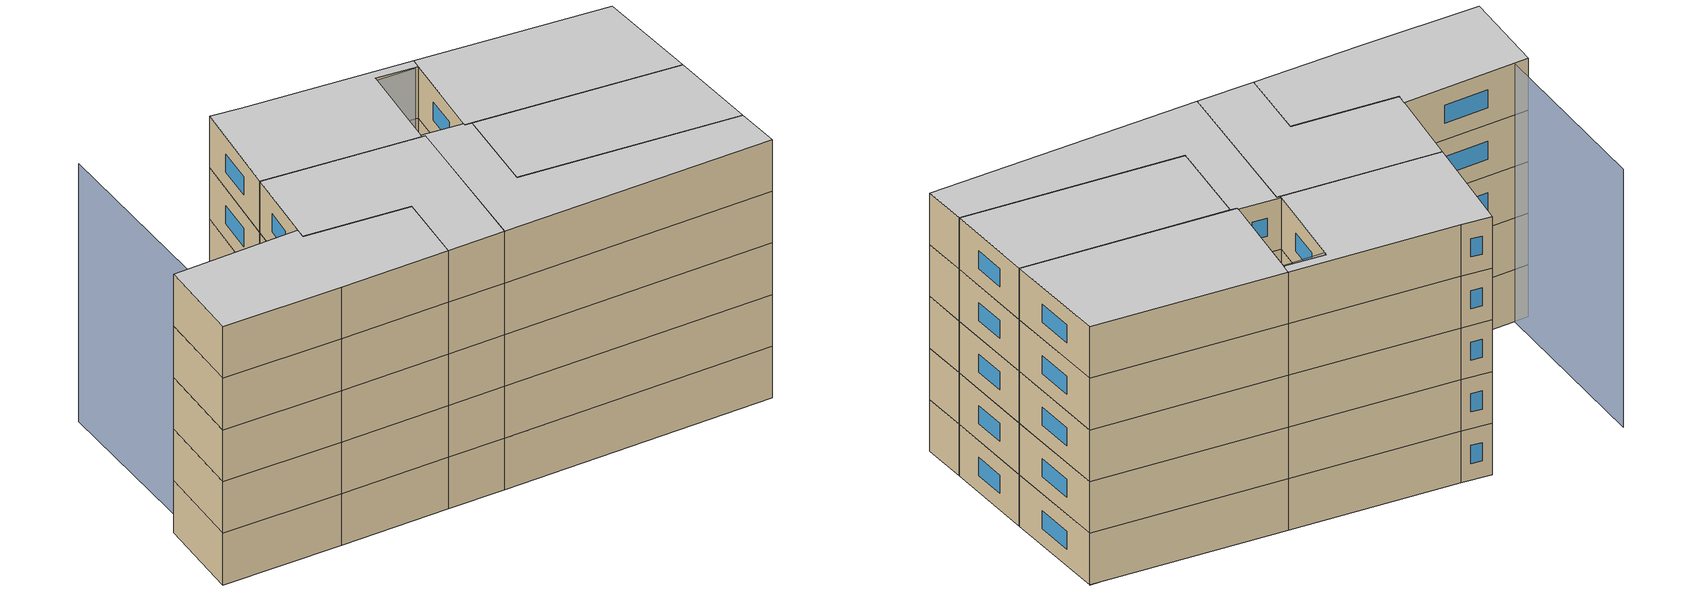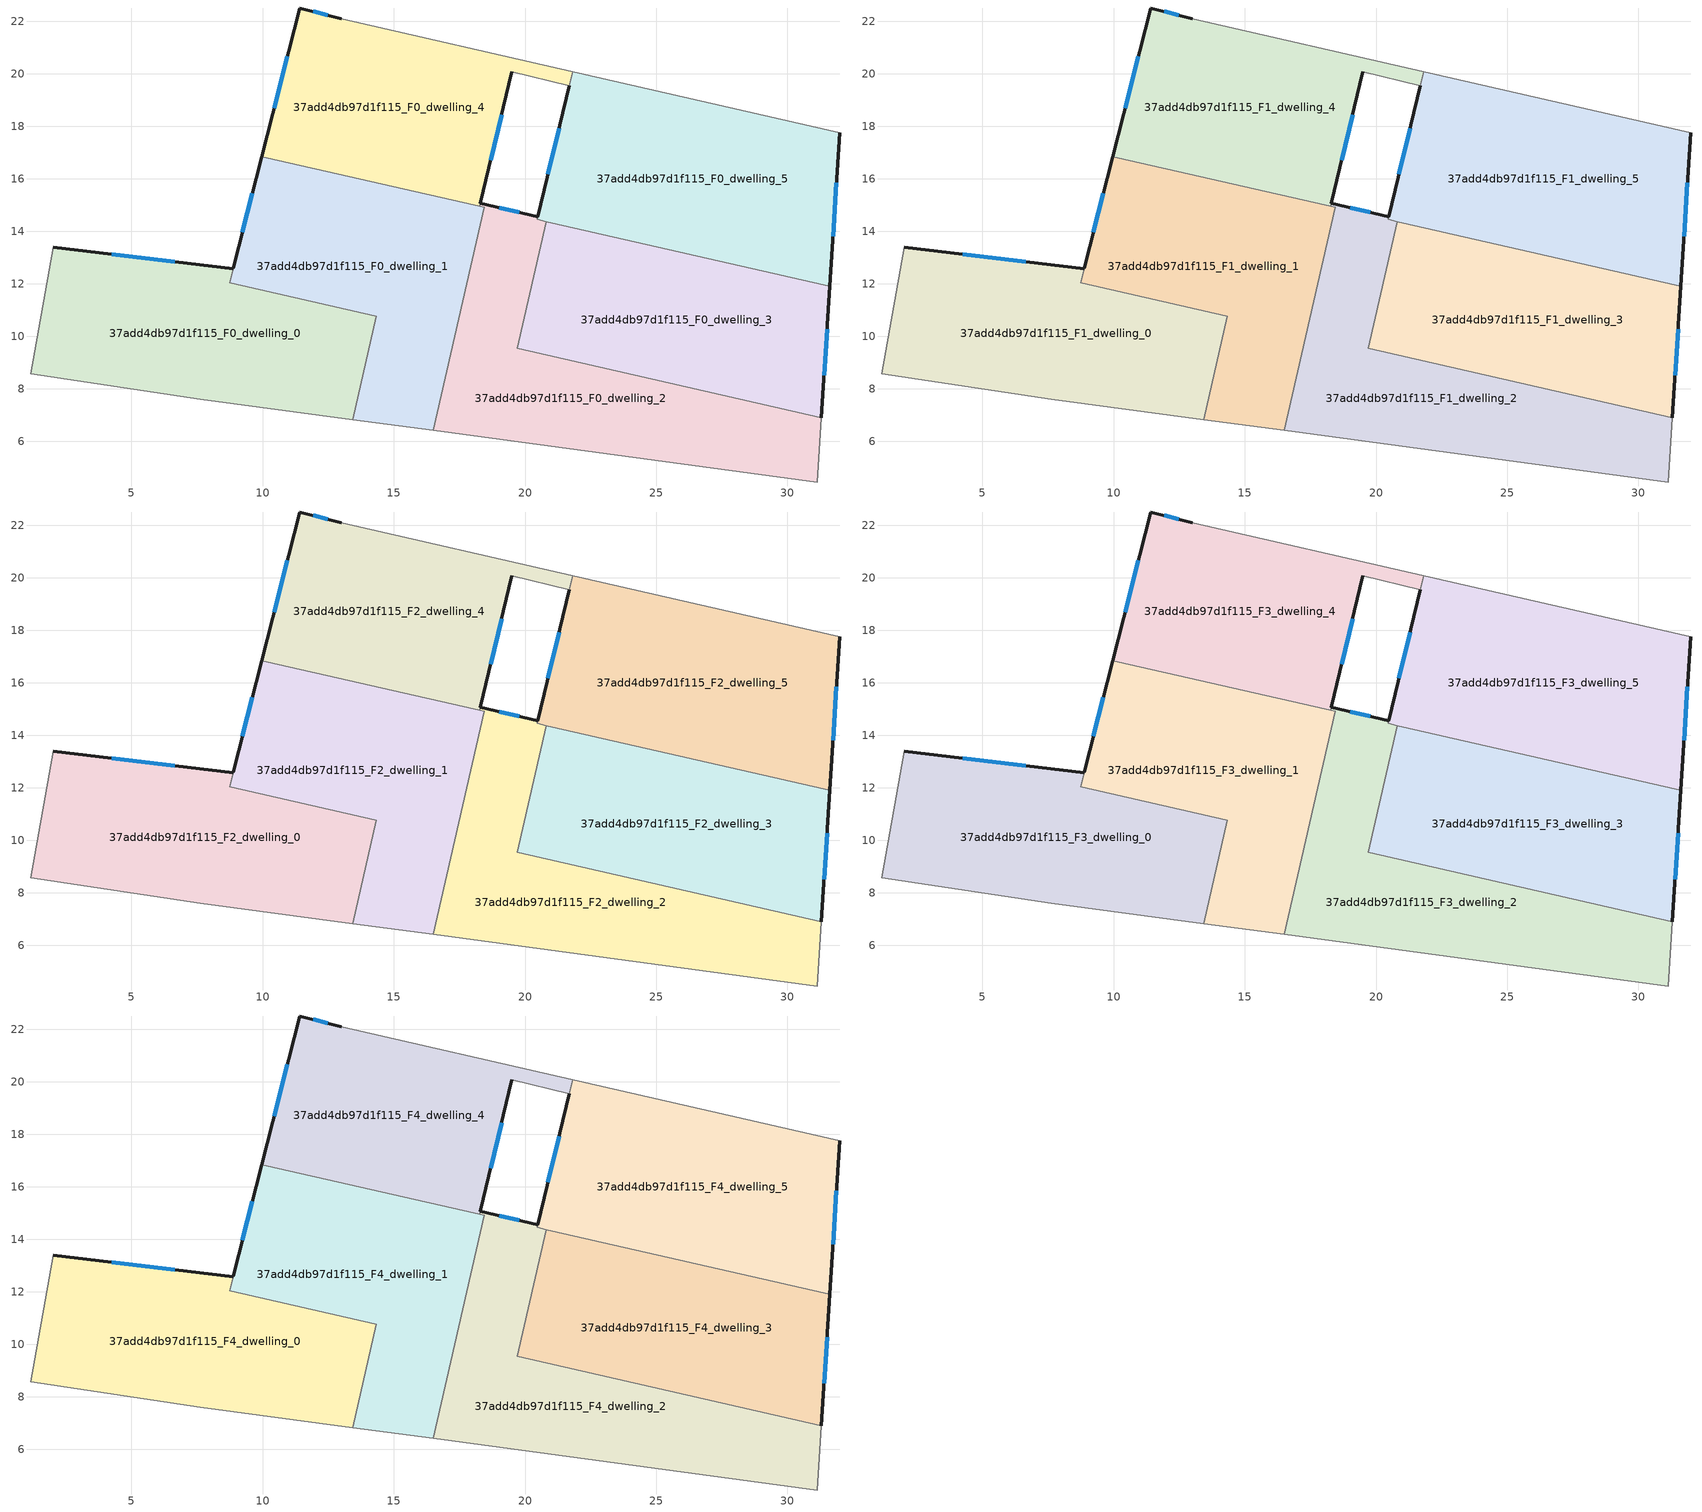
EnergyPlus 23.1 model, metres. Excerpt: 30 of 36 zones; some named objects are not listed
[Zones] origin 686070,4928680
37add4db97d1f115_F0_dwelling_0
 floor ground (EU_floor_Construction): 14.33,10.76 13.43,6.82 7.62,7.61 1.17,8.57 2.02,13.38 8.88,12.58 8.74,12.04 z0
 wall outside (EU_wall_Construction): 8.88,12.58 2.02,13.38 z0:3
 wall adiabatic (EU_wall_Construction): 2.02,13.38 1.17,8.57 7.62,7.61 13.43,6.82 z0:3
 wall to 37add4db97d1f115_F0_dwelling_1 (EU_wall_Construction): 8.74,12.04 8.88,12.58 / 13.43,6.82 14.33,10.76 8.75,12.03 z0:3
 window (EU_Window_Construction): 6.65,12.84 4.25,13.12 z0.98:2.02
37add4db97d1f115_F0_dwelling_1
 floor ground (EU_floor_Construction): 18.45,14.91 16.51,6.41 13.43,6.82 14.33,10.76 8.75,12.03 9.97,16.84 z0
 wall outside (EU_wall_Construction): 9.97,16.84 8.88,12.58 z0:3
 wall adiabatic (EU_wall_Construction): 13.43,6.82 16.51,6.41 z0:3
 wall to 37add4db97d1f115_F0_dwelling_2 (EU_wall_Construction): 16.51,6.41 18.45,14.91 18.27,14.95 z0:3
 wall to 37add4db97d1f115_F0_dwelling_4 (EU_wall_Construction): 18.27,14.95 9.97,16.84 z0:3
 window (EU_Window_Construction): 9.61,15.46 9.24,13.97 z0.98:2.02
37add4db97d1f115_F0_dwelling_2
 floor ground (EU_floor_Construction): 31.29,6.89 31.13,4.45 16.51,6.41 18.45,14.91 18.27,14.95 18.3,15.07 20.48,14.54 20.46,14.45 20.81,14.37 19.71,9.53 z0
 wall outside (EU_wall_Construction): 20.48,14.54 18.3,15.07 z0:3
 wall adiabatic (EU_wall_Construction): 16.51,6.41 31.13,4.45 31.29,6.89 z0:3
 wall to 37add4db97d1f115_F0_dwelling_4 (EU_wall_Construction): 18.3,15.07 18.27,14.95 z0:3
 wall to 37add4db97d1f115_F0_dwelling_5 (EU_wall_Construction): 20.81,14.37 20.46,14.45 20.48,14.54 z0:3
 wall to 37add4db97d1f115_F0_dwelling_3 (EU_wall_Construction): 31.29,6.89 19.71,9.53 20.81,14.37 z0:3
 window (EU_Window_Construction): 19.77,14.71 19.01,14.9 z0.98:2.02
37add4db97d1f115_F0_dwelling_3
 floor ground (EU_floor_Construction): 31.61,11.9 31.29,6.89 19.71,9.53 20.81,14.37 z0
 wall outside (EU_wall_Construction): 31.29,6.89 31.61,11.9 z0:3
 wall to 37add4db97d1f115_F0_dwelling_5 (EU_wall_Construction): 31.61,11.9 20.81,14.37 z0:3
 window (EU_Window_Construction): 31.39,8.52 31.51,10.27 z0.98:2.02
37add4db97d1f115_F0_dwelling_4
 floor ground (EU_floor_Construction): 21.81,20.08 21.69,19.54 19.5,20.07 18.3,15.07 18.27,14.95 9.97,16.84 11.41,22.5 13,22.09 z0
 wall outside (EU_wall_Construction): 13,22.09 11.41,22.5 9.97,16.84 / 18.3,15.07 19.5,20.07 z0:3
 wall adiabatic (EU_wall_Construction): 21.81,20.08 13,22.09 / 19.5,20.07 21.69,19.54 z0:3
 wall to 37add4db97d1f115_F0_dwelling_5 (EU_wall_Construction): 21.69,19.54 21.81,20.08 z0:3
 window (EU_Window_Construction): 10.94,20.66 10.44,18.68 / 12.48,22.23 11.93,22.37 / 18.69,16.7 19.11,18.45 z0.98:2.02
37add4db97d1f115_F0_dwelling_5
 floor ground (EU_floor_Construction): 31.99,17.74 31.61,11.9 20.46,14.45 20.48,14.54 21.81,20.08 z0
 wall outside (EU_wall_Construction): 31.61,11.9 31.99,17.74 / 21.69,19.54 20.48,14.55 z0:3
 wall adiabatic (EU_wall_Construction): 31.99,17.74 21.82,20.07 z0:3
 window (EU_Window_Construction): 31.74,13.8 31.87,15.84 / 21.3,17.92 20.87,16.17 z0.98:2.02
37add4db97d1f115_F1_dwelling_0
 floor to 37add4db97d1f115_F0_dwelling_0 (EU_floor_Construction): 14.33,10.76 13.43,6.82 7.62,7.61 1.17,8.57 2.02,13.38 8.88,12.58 8.74,12.04 z3
 wall outside (EU_wall_Construction): 8.88,12.58 2.02,13.38 z3:6
 wall adiabatic (EU_wall_Construction): 2.02,13.38 1.17,8.57 7.62,7.61 13.43,6.82 z3:6
 wall to 37add4db97d1f115_F1_dwelling_1 (EU_wall_Construction): 8.74,12.04 8.88,12.58 / 13.43,6.82 14.33,10.76 8.75,12.03 z3:6
 window (EU_Window_Construction): 6.65,12.84 4.25,13.12 z3.98:5.02
37add4db97d1f115_F1_dwelling_1
 floor to 37add4db97d1f115_F0_dwelling_1 (EU_floor_Construction): 18.45,14.91 16.51,6.41 13.43,6.82 14.33,10.76 8.75,12.03 9.97,16.84 z3
 wall outside (EU_wall_Construction): 9.97,16.84 8.88,12.58 z3:6
 wall adiabatic (EU_wall_Construction): 13.43,6.82 16.51,6.41 z3:6
 wall to 37add4db97d1f115_F1_dwelling_2 (EU_wall_Construction): 16.51,6.41 18.45,14.91 18.27,14.95 z3:6
 wall to 37add4db97d1f115_F1_dwelling_4 (EU_wall_Construction): 18.27,14.95 9.97,16.84 z3:6
 window (EU_Window_Construction): 9.61,15.46 9.24,13.97 z3.98:5.02
37add4db97d1f115_F1_dwelling_2
 floor to 37add4db97d1f115_F0_dwelling_2 (EU_floor_Construction): 31.29,6.89 31.13,4.45 16.51,6.41 18.45,14.91 18.27,14.95 18.3,15.07 20.48,14.54 20.46,14.45 20.81,14.37 19.71,9.53 z3
 wall outside (EU_wall_Construction): 20.48,14.54 18.3,15.07 z3:6
 wall adiabatic (EU_wall_Construction): 16.51,6.41 31.13,4.45 31.29,6.89 z3:6
 wall to 37add4db97d1f115_F1_dwelling_4 (EU_wall_Construction): 18.3,15.07 18.27,14.95 z3:6
 wall to 37add4db97d1f115_F1_dwelling_5 (EU_wall_Construction): 20.81,14.37 20.46,14.45 20.48,14.54 z3:6
 wall to 37add4db97d1f115_F1_dwelling_3 (EU_wall_Construction): 31.29,6.89 19.71,9.53 20.81,14.37 z3:6
 window (EU_Window_Construction): 19.77,14.71 19.01,14.9 z3.98:5.02
37add4db97d1f115_F1_dwelling_3
 floor to 37add4db97d1f115_F0_dwelling_3 (EU_floor_Construction): 31.61,11.9 31.29,6.89 19.71,9.53 20.81,14.37 z3
 wall outside (EU_wall_Construction): 31.29,6.89 31.61,11.9 z3:6
 wall to 37add4db97d1f115_F1_dwelling_5 (EU_wall_Construction): 31.61,11.9 20.81,14.37 z3:6
 window (EU_Window_Construction): 31.39,8.52 31.51,10.27 z3.98:5.02
37add4db97d1f115_F1_dwelling_4
 floor to 37add4db97d1f115_F0_dwelling_4 (EU_floor_Construction): 21.81,20.08 21.69,19.54 19.5,20.07 18.3,15.07 18.27,14.95 9.97,16.84 11.41,22.5 13,22.09 z3
 wall outside (EU_wall_Construction): 13,22.09 11.41,22.5 9.97,16.84 / 18.3,15.07 19.5,20.07 z3:6
 wall adiabatic (EU_wall_Construction): 21.81,20.08 13,22.09 / 19.5,20.07 21.69,19.54 z3:6
 wall to 37add4db97d1f115_F1_dwelling_5 (EU_wall_Construction): 21.69,19.54 21.81,20.08 z3:6
 window (EU_Window_Construction): 10.94,20.66 10.44,18.68 / 12.48,22.23 11.93,22.37 / 18.69,16.7 19.11,18.45 z3.98:5.02
37add4db97d1f115_F1_dwelling_5
 floor to 37add4db97d1f115_F0_dwelling_5 (EU_floor_Construction): 31.99,17.74 31.61,11.9 20.46,14.45 20.48,14.55 21.82,20.07 z3
 wall outside (EU_wall_Construction): 31.61,11.9 31.99,17.74 / 21.69,19.54 20.48,14.55 z3:6
 wall adiabatic (EU_wall_Construction): 31.99,17.74 21.82,20.07 z3:6
 window (EU_Window_Construction): 31.74,13.8 31.87,15.84 / 21.3,17.92 20.87,16.17 z3.98:5.02
37add4db97d1f115_F2_dwelling_0
 floor to 37add4db97d1f115_F1_dwelling_0 (EU_floor_Construction): 14.33,10.76 13.43,6.82 7.62,7.61 1.17,8.57 2.02,13.38 8.88,12.58 8.74,12.04 z6
 wall outside (EU_wall_Construction): 8.88,12.58 2.02,13.38 z6:9
 wall adiabatic (EU_wall_Construction): 2.02,13.38 1.17,8.57 7.62,7.61 13.43,6.82 z6:9
 wall to 37add4db97d1f115_F2_dwelling_1 (EU_wall_Construction): 8.74,12.04 8.88,12.58 / 13.43,6.82 14.33,10.76 8.75,12.03 z6:9
 window (EU_Window_Construction): 6.65,12.84 4.25,13.12 z6.98:8.02
37add4db97d1f115_F2_dwelling_1
 floor to 37add4db97d1f115_F1_dwelling_1 (EU_floor_Construction): 18.45,14.91 16.51,6.41 13.43,6.82 14.33,10.76 8.75,12.03 9.97,16.84 z6
 wall outside (EU_wall_Construction): 9.97,16.84 8.88,12.58 z6:9
 wall adiabatic (EU_wall_Construction): 13.43,6.82 16.51,6.41 z6:9
 wall to 37add4db97d1f115_F2_dwelling_2 (EU_wall_Construction): 16.51,6.41 18.45,14.91 18.27,14.95 z6:9
 wall to 37add4db97d1f115_F2_dwelling_4 (EU_wall_Construction): 18.27,14.95 9.97,16.84 z6:9
 window (EU_Window_Construction): 9.61,15.46 9.24,13.97 z6.98:8.02
37add4db97d1f115_F2_dwelling_2
 floor to 37add4db97d1f115_F1_dwelling_2 (EU_floor_Construction): 31.29,6.89 31.13,4.45 16.51,6.41 18.45,14.91 18.27,14.95 18.3,15.07 20.48,14.54 20.46,14.45 20.81,14.37 19.71,9.53 z6
 wall outside (EU_wall_Construction): 20.48,14.54 18.3,15.07 z6:9
 wall adiabatic (EU_wall_Construction): 16.51,6.41 31.13,4.45 31.29,6.89 z6:9
 wall to 37add4db97d1f115_F2_dwelling_4 (EU_wall_Construction): 18.3,15.07 18.27,14.95 z6:9
 wall to 37add4db97d1f115_F2_dwelling_5 (EU_wall_Construction): 20.81,14.37 20.46,14.45 20.48,14.54 z6:9
 wall to 37add4db97d1f115_F2_dwelling_3 (EU_wall_Construction): 31.29,6.89 19.71,9.53 20.81,14.37 z6:9
 window (EU_Window_Construction): 19.77,14.71 19.01,14.9 z6.98:8.02
37add4db97d1f115_F2_dwelling_3
 floor to 37add4db97d1f115_F1_dwelling_3 (EU_floor_Construction): 31.61,11.9 31.29,6.89 19.71,9.53 20.81,14.37 z6
 wall outside (EU_wall_Construction): 31.29,6.89 31.61,11.9 z6:9
 wall to 37add4db97d1f115_F2_dwelling_5 (EU_wall_Construction): 31.61,11.9 20.81,14.37 z6:9
 window (EU_Window_Construction): 31.39,8.52 31.51,10.27 z6.98:8.02
37add4db97d1f115_F2_dwelling_4
 floor to 37add4db97d1f115_F1_dwelling_4 (EU_floor_Construction): 21.81,20.08 21.69,19.54 19.5,20.07 18.3,15.07 18.27,14.95 9.97,16.84 11.41,22.5 13,22.09 z6
 wall outside (EU_wall_Construction): 13,22.09 11.41,22.5 9.97,16.84 / 18.3,15.07 19.5,20.07 z6:9
 wall adiabatic (EU_wall_Construction): 21.81,20.08 13,22.09 / 19.5,20.07 21.69,19.54 z6:9
 wall to 37add4db97d1f115_F2_dwelling_5 (EU_wall_Construction): 21.69,19.54 21.81,20.08 z6:9
 window (EU_Window_Construction): 10.94,20.66 10.44,18.68 / 12.48,22.23 11.93,22.37 / 18.69,16.7 19.11,18.45 z6.98:8.02
37add4db97d1f115_F2_dwelling_5
 floor to 37add4db97d1f115_F1_dwelling_5 (EU_floor_Construction): 31.99,17.74 31.61,11.9 20.46,14.45 20.48,14.55 21.82,20.07 z6
 wall outside (EU_wall_Construction): 31.61,11.9 31.99,17.74 / 21.69,19.54 20.48,14.55 z6:9
 wall adiabatic (EU_wall_Construction): 31.99,17.74 21.82,20.07 z6:9
 window (EU_Window_Construction): 31.74,13.8 31.87,15.84 / 21.3,17.92 20.87,16.17 z6.98:8.02
37add4db97d1f115_F3_dwelling_0
 floor to 37add4db97d1f115_F2_dwelling_0 (EU_floor_Construction): 14.33,10.76 13.43,6.82 7.62,7.61 1.17,8.57 2.02,13.38 8.88,12.58 8.74,12.04 z9
 wall outside (EU_wall_Construction): 8.88,12.58 2.02,13.38 z9:12
 wall adiabatic (EU_wall_Construction): 2.02,13.38 1.17,8.57 7.62,7.61 13.43,6.82 z9:12
 wall to 37add4db97d1f115_F3_dwelling_1 (EU_wall_Construction): 8.74,12.04 8.88,12.58 / 13.43,6.82 14.33,10.76 8.75,12.03 z9:12
 window (EU_Window_Construction): 6.65,12.84 4.25,13.12 z9.98:11.02
37add4db97d1f115_F3_dwelling_1
 floor to 37add4db97d1f115_F2_dwelling_1 (EU_floor_Construction): 18.45,14.91 16.51,6.41 13.43,6.82 14.33,10.76 8.75,12.03 9.97,16.84 z9
 wall outside (EU_wall_Construction): 9.97,16.84 8.88,12.58 z9:12
 wall adiabatic (EU_wall_Construction): 13.43,6.82 16.51,6.41 z9:12
 wall to 37add4db97d1f115_F3_dwelling_2 (EU_wall_Construction): 16.51,6.41 18.45,14.91 18.27,14.95 z9:12
 wall to 37add4db97d1f115_F3_dwelling_4 (EU_wall_Construction): 18.27,14.95 9.97,16.84 z9:12
 window (EU_Window_Construction): 9.61,15.46 9.24,13.97 z9.98:11.02
37add4db97d1f115_F3_dwelling_2
 floor to 37add4db97d1f115_F2_dwelling_2 (EU_floor_Construction): 31.29,6.89 31.13,4.45 16.51,6.41 18.45,14.91 18.27,14.95 18.3,15.07 20.48,14.54 20.46,14.45 20.81,14.37 19.71,9.53 z9
 wall outside (EU_wall_Construction): 20.48,14.54 18.3,15.07 z9:12
 wall adiabatic (EU_wall_Construction): 16.51,6.41 31.13,4.45 31.29,6.89 z9:12
 wall to 37add4db97d1f115_F3_dwelling_4 (EU_wall_Construction): 18.3,15.07 18.27,14.95 z9:12
 wall to 37add4db97d1f115_F3_dwelling_5 (EU_wall_Construction): 20.81,14.37 20.46,14.45 20.48,14.54 z9:12
 wall to 37add4db97d1f115_F3_dwelling_3 (EU_wall_Construction): 31.29,6.89 19.71,9.53 20.81,14.37 z9:12
 window (EU_Window_Construction): 19.77,14.71 19.01,14.9 z9.98:11.02
37add4db97d1f115_F3_dwelling_3
 floor to 37add4db97d1f115_F2_dwelling_3 (EU_floor_Construction): 31.61,11.9 31.29,6.89 19.71,9.53 20.81,14.37 z9
 wall outside (EU_wall_Construction): 31.29,6.89 31.61,11.9 z9:12
 wall to 37add4db97d1f115_F3_dwelling_5 (EU_wall_Construction): 31.61,11.9 20.81,14.37 z9:12
 window (EU_Window_Construction): 31.39,8.52 31.51,10.27 z9.98:11.02
37add4db97d1f115_F3_dwelling_4
 floor to 37add4db97d1f115_F2_dwelling_4 (EU_floor_Construction): 21.81,20.08 21.69,19.54 19.5,20.07 18.3,15.07 18.27,14.95 9.97,16.84 11.41,22.5 13,22.09 z9
 wall outside (EU_wall_Construction): 13,22.09 11.41,22.5 9.97,16.84 / 18.3,15.07 19.5,20.07 z9:12
 wall adiabatic (EU_wall_Construction): 21.81,20.08 13,22.09 / 19.5,20.07 21.69,19.54 z9:12
 wall to 37add4db97d1f115_F3_dwelling_5 (EU_wall_Construction): 21.69,19.54 21.81,20.08 z9:12
 window (EU_Window_Construction): 10.94,20.66 10.44,18.68 / 12.48,22.23 11.93,22.37 / 18.69,16.7 19.11,18.45 z9.98:11.02
37add4db97d1f115_F3_dwelling_5
 floor to 37add4db97d1f115_F2_dwelling_5 (EU_floor_Construction): 31.99,17.74 31.61,11.9 20.46,14.45 20.48,14.55 21.82,20.07 z9
 wall outside (EU_wall_Construction): 31.61,11.9 31.99,17.74 / 21.69,19.54 20.48,14.55 z9:12
 wall adiabatic (EU_wall_Construction): 31.99,17.74 21.82,20.07 z9:12
 window (EU_Window_Construction): 31.74,13.8 31.87,15.84 / 21.3,17.92 20.87,16.17 z9.98:11.02
37add4db97d1f115_F4_dwelling_0
 floor to 37add4db97d1f115_F3_dwelling_0 (EU_floor_Construction): 14.33,10.76 13.43,6.82 7.62,7.61 1.17,8.57 2.02,13.38 8.88,12.58 8.74,12.04 z12
 wall outside (EU_wall_Construction): 8.88,12.58 2.02,13.38 z12:15
 wall adiabatic (EU_wall_Construction): 2.02,13.38 1.17,8.57 7.62,7.61 13.43,6.82 z12:15
 wall to 37add4db97d1f115_F4_dwelling_1 (EU_wall_Construction): 8.74,12.04 8.88,12.58 / 13.43,6.82 14.33,10.76 8.75,12.03 z12:15
 window (EU_Window_Construction): 6.65,12.84 4.25,13.12 z12.98:14.02
 ceiling to 37add4db97d1f115_F5_dwelling_0 (EU_floor_Construction): 13.43,6.82 14.33,10.76 8.74,12.04 8.88,12.58 2.02,13.38 1.17,8.57 7.62,7.61 z15
37add4db97d1f115_F4_dwelling_1
 floor to 37add4db97d1f115_F3_dwelling_1 (EU_floor_Construction): 18.45,14.91 16.51,6.41 13.43,6.82 14.33,10.76 8.75,12.03 9.97,16.84 z12
 wall outside (EU_wall_Construction): 9.97,16.84 8.88,12.58 z12:15
 wall adiabatic (EU_wall_Construction): 13.43,6.82 16.51,6.41 z12:15
 wall to 37add4db97d1f115_F4_dwelling_2 (EU_wall_Construction): 16.51,6.41 18.45,14.91 18.27,14.95 z12:15
 wall to 37add4db97d1f115_F4_dwelling_4 (EU_wall_Construction): 18.27,14.95 9.97,16.84 z12:15
 window (EU_Window_Construction): 9.61,15.46 9.24,13.97 z12.98:14.02
 ceiling to 37add4db97d1f115_F5_dwelling_1 (EU_floor_Construction): 16.51,6.41 18.45,14.91 9.97,16.84 8.75,12.03 14.33,10.76 13.43,6.82 z15
37add4db97d1f115_F4_dwelling_2
 floor to 37add4db97d1f115_F3_dwelling_2 (EU_floor_Construction): 31.29,6.89 31.13,4.45 16.51,6.41 18.45,14.91 18.27,14.95 18.3,15.07 20.48,14.54 20.46,14.45 20.81,14.37 19.71,9.53 z12
 wall outside (EU_wall_Construction): 20.48,14.54 18.3,15.07 z12:15
 wall adiabatic (EU_wall_Construction): 16.51,6.41 31.13,4.45 31.29,6.89 z12:15
 wall to 37add4db97d1f115_F4_dwelling_4 (EU_wall_Construction): 18.3,15.07 18.27,14.95 z12:15
 wall to 37add4db97d1f115_F4_dwelling_5 (EU_wall_Construction): 20.81,14.37 20.46,14.45 20.48,14.54 z12:15
 wall to 37add4db97d1f115_F4_dwelling_3 (EU_wall_Construction): 31.29,6.89 19.71,9.53 20.81,14.37 z12:15
 window (EU_Window_Construction): 19.77,14.71 19.01,14.9 z12.98:14.02
 ceiling to 37add4db97d1f115_F5_dwelling_2 (EU_floor_Construction): 31.13,4.45 31.29,6.89 19.71,9.53 20.81,14.37 20.46,14.45 20.48,14.54 18.3,15.07 18.27,14.95 18.45,14.91 16.51,6.41 z15
37add4db97d1f115_F4_dwelling_3
 floor to 37add4db97d1f115_F3_dwelling_3 (EU_floor_Construction): 31.61,11.9 31.29,6.89 19.71,9.53 20.81,14.37 z12
 wall outside (EU_wall_Construction): 31.29,6.89 31.61,11.9 z12:15
 wall to 37add4db97d1f115_F4_dwelling_5 (EU_wall_Construction): 31.61,11.9 20.81,14.37 z12:15
 window (EU_Window_Construction): 31.39,8.52 31.51,10.27 z12.98:14.02
 ceiling to 37add4db97d1f115_F5_dwelling_3 (EU_floor_Construction): 31.29,6.89 31.61,11.9 20.81,14.37 19.71,9.53 z15
37add4db97d1f115_F4_dwelling_4
 floor to 37add4db97d1f115_F3_dwelling_4 (EU_floor_Construction): 21.81,20.08 21.69,19.54 19.5,20.07 18.3,15.07 18.27,14.95 9.97,16.84 11.41,22.5 13,22.09 z12
 wall outside (EU_wall_Construction): 13,22.09 11.41,22.5 9.97,16.84 / 18.3,15.07 19.5,20.07 z12:15
 wall adiabatic (EU_wall_Construction): 21.81,20.08 13,22.09 / 19.5,20.07 21.69,19.54 z12:15
 wall to 37add4db97d1f115_F4_dwelling_5 (EU_wall_Construction): 21.69,19.54 21.81,20.08 z12:15
 window (EU_Window_Construction): 10.94,20.66 10.44,18.68 / 12.48,22.23 11.93,22.37 / 18.69,16.7 19.11,18.45 z12.98:14.02
 ceiling to 37add4db97d1f115_F5_dwelling_4 (EU_floor_Construction): 18.3,15.07 19.5,20.07 21.69,19.54 21.81,20.08 13,22.09 11.41,22.5 9.97,16.84 18.27,14.95 z15
37add4db97d1f115_F4_dwelling_5
 floor to 37add4db97d1f115_F3_dwelling_5 (EU_floor_Construction): 31.99,17.74 31.61,11.9 20.46,14.45 20.48,14.55 21.82,20.07 z12
 wall outside (EU_wall_Construction): 31.61,11.9 31.99,17.74 / 21.69,19.54 20.48,14.55 z12:15
 wall adiabatic (EU_wall_Construction): 31.99,17.74 21.82,20.07 z12:15
 window (EU_Window_Construction): 31.74,13.8 31.87,15.84 / 21.3,17.92 20.87,16.17 z12.98:14.02
 ceiling to 37add4db97d1f115_F5_dwelling_5 (EU_floor_Construction): 31.61,11.9 31.99,17.74 21.81,20.08 20.48,14.54 20.46,14.45 z15
shading: 4.12,23.29 2.15,8.44 / 31.99,17.74 12.82,21.03 z0:15
[Building]
EU S2 Campaign: North Axis=0; Terrain=City; Solar Distribution=FullExterior
[Site:Location]
Bologna: Latitude=44.5; Longitude=11.25; Time Zone=1; Elevation=37
[SizingPeriod:WeatherFileDays]
AnnualSizingPeriod: Begin Month=1; Begin Day of Month=1; End Month=12; End Day of Month=31; Day of Week for Start Day=Monday; Use Weather File Daylight Saving Period=No; Use Weather File Rain and Snow Indicators=No
[MATERIAL]
EU_InternalMass_Material: Roughness=MediumRough; Thickness=0.1; Conductivity=1; Density=1800; Specific Heat=900; Thermal Absorptance=0.9; Solar Absorptance=0.7; Visible Absorptance=0.7
[MATERIAL:NOMASS] Roughness=MediumRough; Thermal Absorptance=0.9; Solar Absorptance=0.7; Visible Absorptance=0.7
Name | Thermal Resistance
EU_wall_NoMass | 0.905828
EU_floor_NoMass | 0.67114
[WINDOWMATERIAL:SIMPLEGLAZINGSYSTEM]
EU_Window_SimpleGlazing: UFactor=4.52486; Solar Heat Gain Coefficient=0.85; Visible Transmittance=0.85
[CONSTRUCTION]
EU_wall_Construction: EU_wall_NoMass
EU_floor_Construction: EU_floor_NoMass
EU_Window_Construction: EU_Window_SimpleGlazing
EU_InternalMass_Construction: EU_InternalMass_Material
[ZONE] Type=1; Multiplier=1; Ceiling Height=autocalculate; Floor Area=autocalculate; Part of Total Floor Area=Yes
Name | Volume
37add4db97d1f115_F0_dwelling_0; 37add4db97d1f115_F1_dwelling_0; 37add4db97d1f115_F2_dwelling_0; 37add4db97d1f115_F3_dwelling_0; 37add4db97d1f115_F4_dwelling_0 | 175.11
37add4db97d1f115_F0_dwelling_1 | 166.387
37add4db97d1f115_F1_dwelling_1; 37add4db97d1f115_F2_dwelling_1; 37add4db97d1f115_F3_dwelling_1; 37add4db97d1f115_F4_dwelling_1 | 166.389
37add4db97d1f115_F0_dwelling_2; 37add4db97d1f115_F1_dwelling_2; 37add4db97d1f115_F2_dwelling_2; 37add4db97d1f115_F3_dwelling_2; 37add4db97d1f115_F4_dwelling_2 | 171.516
37add4db97d1f115_F0_dwelling_3 | 170.763
37add4db97d1f115_F1_dwelling_3; 37add4db97d1f115_F2_dwelling_3; 37add4db97d1f115_F3_dwelling_3; 37add4db97d1f115_F4_dwelling_3 | 170.765
37add4db97d1f115_F0_dwelling_4 | 151.028
37add4db97d1f115_F1_dwelling_4; 37add4db97d1f115_F2_dwelling_4; 37add4db97d1f115_F3_dwelling_4; 37add4db97d1f115_F4_dwelling_4 | 151.03
37add4db97d1f115_F0_dwelling_5 | 189.814
37add4db97d1f115_F1_dwelling_5; 37add4db97d1f115_F2_dwelling_5; 37add4db97d1f115_F3_dwelling_5; 37add4db97d1f115_F4_dwelling_5 | 189.818
[INTERNALMASS] Construction=EU_InternalMass_Construction
Name | Zone or ZoneList | Surface Area
37add4db97d1f115_F0_dwelling_0_EU_InternalMass | 37add4db97d1f115_F0_dwelling_0 | 58.3715
37add4db97d1f115_F0_dwelling_1_EU_InternalMass | 37add4db97d1f115_F0_dwelling_1 | 55.476
37add4db97d1f115_F0_dwelling_2_EU_InternalMass | 37add4db97d1f115_F0_dwelling_2 | 57.1723
37add4db97d1f115_F0_dwelling_3_EU_InternalMass | 37add4db97d1f115_F0_dwelling_3 | 56.922
37add4db97d1f115_F0_dwelling_4_EU_InternalMass | 37add4db97d1f115_F0_dwelling_4 | 50.3488
37add4db97d1f115_F0_dwelling_5_EU_InternalMass | 37add4db97d1f115_F0_dwelling_5 | 63.2657
37add4db97d1f115_F1_dwelling_0_EU_InternalMass | 37add4db97d1f115_F1_dwelling_0 | 58.3715
37add4db97d1f115_F1_dwelling_1_EU_InternalMass | 37add4db97d1f115_F1_dwelling_1 | 55.476
37add4db97d1f115_F1_dwelling_2_EU_InternalMass | 37add4db97d1f115_F1_dwelling_2 | 57.1723
37add4db97d1f115_F1_dwelling_3_EU_InternalMass | 37add4db97d1f115_F1_dwelling_3 | 56.922
37add4db97d1f115_F1_dwelling_4_EU_InternalMass | 37add4db97d1f115_F1_dwelling_4 | 50.3488
37add4db97d1f115_F1_dwelling_5_EU_InternalMass | 37add4db97d1f115_F1_dwelling_5 | 63.2657
37add4db97d1f115_F2_dwelling_0_EU_InternalMass | 37add4db97d1f115_F2_dwelling_0 | 58.3715
37add4db97d1f115_F2_dwelling_1_EU_InternalMass | 37add4db97d1f115_F2_dwelling_1 | 55.476
37add4db97d1f115_F2_dwelling_2_EU_InternalMass | 37add4db97d1f115_F2_dwelling_2 | 57.1723
37add4db97d1f115_F2_dwelling_3_EU_InternalMass | 37add4db97d1f115_F2_dwelling_3 | 56.922
37add4db97d1f115_F2_dwelling_4_EU_InternalMass | 37add4db97d1f115_F2_dwelling_4 | 50.3488
37add4db97d1f115_F2_dwelling_5_EU_InternalMass | 37add4db97d1f115_F2_dwelling_5 | 63.2657
37add4db97d1f115_F3_dwelling_0_EU_InternalMass | 37add4db97d1f115_F3_dwelling_0 | 58.3715
37add4db97d1f115_F3_dwelling_1_EU_InternalMass | 37add4db97d1f115_F3_dwelling_1 | 55.476
37add4db97d1f115_F3_dwelling_2_EU_InternalMass | 37add4db97d1f115_F3_dwelling_2 | 57.1723
37add4db97d1f115_F3_dwelling_3_EU_InternalMass | 37add4db97d1f115_F3_dwelling_3 | 56.922
37add4db97d1f115_F3_dwelling_4_EU_InternalMass | 37add4db97d1f115_F3_dwelling_4 | 50.3488
37add4db97d1f115_F3_dwelling_5_EU_InternalMass | 37add4db97d1f115_F3_dwelling_5 | 63.2657
37add4db97d1f115_F4_dwelling_0_EU_InternalMass | 37add4db97d1f115_F4_dwelling_0 | 58.3715
37add4db97d1f115_F4_dwelling_1_EU_InternalMass | 37add4db97d1f115_F4_dwelling_1 | 55.476
37add4db97d1f115_F4_dwelling_2_EU_InternalMass | 37add4db97d1f115_F4_dwelling_2 | 57.1723
37add4db97d1f115_F4_dwelling_3_EU_InternalMass | 37add4db97d1f115_F4_dwelling_3 | 56.922
37add4db97d1f115_F4_dwelling_4_EU_InternalMass | 37add4db97d1f115_F4_dwelling_4 | 50.3488
37add4db97d1f115_F4_dwelling_5_EU_InternalMass | 37add4db97d1f115_F4_dwelling_5 | 63.2657
[OTHEREQUIPMENT] Fuel Type=Electricity; Design Level Calculation Method=Watts/Area; Power per Zone Floor Area=1; Fraction Latent=0; Fraction Radiant=0; Fraction Lost=0; Carbon Dioxide Generation Rate=0; EndUse Subcategory=EU_Step8_InternalGains
Name | Zone or ZoneList or Space or SpaceList | Schedule
EU_Step8_InternalGain_37add4db97d1f115_F0_dwelling_0_f000 | 37add4db97d1f115_F0_dwelling_0 | EU_Step8_GainSchedule_37add4db97d1f115_F0_dwelling_0_f000
EU_Step8_InternalGain_37add4db97d1f115_F0_dwelling_1_f000 | 37add4db97d1f115_F0_dwelling_1 | EU_Step8_GainSchedule_37add4db97d1f115_F0_dwelling_1_f000
EU_Step8_InternalGain_37add4db97d1f115_F0_dwelling_2_f000 | 37add4db97d1f115_F0_dwelling_2 | EU_Step8_GainSchedule_37add4db97d1f115_F0_dwelling_2_f000
EU_Step8_InternalGain_37add4db97d1f115_F0_dwelling_3_f000 | 37add4db97d1f115_F0_dwelling_3 | EU_Step8_GainSchedule_37add4db97d1f115_F0_dwelling_3_f000
EU_Step8_InternalGain_37add4db97d1f115_F0_dwelling_4_f000 | 37add4db97d1f115_F0_dwelling_4 | EU_Step8_GainSchedule_37add4db97d1f115_F0_dwelling_4_f000
EU_Step8_InternalGain_37add4db97d1f115_F0_dwelling_5_f000 | 37add4db97d1f115_F0_dwelling_5 | EU_Step8_GainSchedule_37add4db97d1f115_F0_dwelling_5_f000
EU_Step8_InternalGain_37add4db97d1f115_F1_dwelling_0_f000 | 37add4db97d1f115_F1_dwelling_0 | EU_Step8_GainSchedule_37add4db97d1f115_F1_dwelling_0_f000
EU_Step8_InternalGain_37add4db97d1f115_F1_dwelling_1_f000 | 37add4db97d1f115_F1_dwelling_1 | EU_Step8_GainSchedule_37add4db97d1f115_F1_dwelling_1_f000
EU_Step8_InternalGain_37add4db97d1f115_F1_dwelling_2_f000 | 37add4db97d1f115_F1_dwelling_2 | EU_Step8_GainSchedule_37add4db97d1f115_F1_dwelling_2_f000
EU_Step8_InternalGain_37add4db97d1f115_F1_dwelling_3_f000 | 37add4db97d1f115_F1_dwelling_3 | EU_Step8_GainSchedule_37add4db97d1f115_F1_dwelling_3_f000
EU_Step8_InternalGain_37add4db97d1f115_F1_dwelling_4_f000 | 37add4db97d1f115_F1_dwelling_4 | EU_Step8_GainSchedule_37add4db97d1f115_F1_dwelling_4_f000
EU_Step8_InternalGain_37add4db97d1f115_F1_dwelling_5_f000 | 37add4db97d1f115_F1_dwelling_5 | EU_Step8_GainSchedule_37add4db97d1f115_F1_dwelling_5_f000
EU_Step8_InternalGain_37add4db97d1f115_F2_dwelling_0_f000 | 37add4db97d1f115_F2_dwelling_0 | EU_Step8_GainSchedule_37add4db97d1f115_F2_dwelling_0_f000
EU_Step8_InternalGain_37add4db97d1f115_F2_dwelling_1_f000 | 37add4db97d1f115_F2_dwelling_1 | EU_Step8_GainSchedule_37add4db97d1f115_F2_dwelling_1_f000
EU_Step8_InternalGain_37add4db97d1f115_F2_dwelling_2_f000 | 37add4db97d1f115_F2_dwelling_2 | EU_Step8_GainSchedule_37add4db97d1f115_F2_dwelling_2_f000
EU_Step8_InternalGain_37add4db97d1f115_F2_dwelling_3_f000 | 37add4db97d1f115_F2_dwelling_3 | EU_Step8_GainSchedule_37add4db97d1f115_F2_dwelling_3_f000
EU_Step8_InternalGain_37add4db97d1f115_F2_dwelling_4_f000 | 37add4db97d1f115_F2_dwelling_4 | EU_Step8_GainSchedule_37add4db97d1f115_F2_dwelling_4_f000
EU_Step8_InternalGain_37add4db97d1f115_F2_dwelling_5_f000 | 37add4db97d1f115_F2_dwelling_5 | EU_Step8_GainSchedule_37add4db97d1f115_F2_dwelling_5_f000
EU_Step8_InternalGain_37add4db97d1f115_F3_dwelling_0_f000 | 37add4db97d1f115_F3_dwelling_0 | EU_Step8_GainSchedule_37add4db97d1f115_F3_dwelling_0_f000
EU_Step8_InternalGain_37add4db97d1f115_F3_dwelling_1_f000 | 37add4db97d1f115_F3_dwelling_1 | EU_Step8_GainSchedule_37add4db97d1f115_F3_dwelling_1_f000
EU_Step8_InternalGain_37add4db97d1f115_F3_dwelling_2_f000 | 37add4db97d1f115_F3_dwelling_2 | EU_Step8_GainSchedule_37add4db97d1f115_F3_dwelling_2_f000
EU_Step8_InternalGain_37add4db97d1f115_F3_dwelling_3_f000 | 37add4db97d1f115_F3_dwelling_3 | EU_Step8_GainSchedule_37add4db97d1f115_F3_dwelling_3_f000
EU_Step8_InternalGain_37add4db97d1f115_F3_dwelling_4_f000 | 37add4db97d1f115_F3_dwelling_4 | EU_Step8_GainSchedule_37add4db97d1f115_F3_dwelling_4_f000
EU_Step8_InternalGain_37add4db97d1f115_F3_dwelling_5_f000 | 37add4db97d1f115_F3_dwelling_5 | EU_Step8_GainSchedule_37add4db97d1f115_F3_dwelling_5_f000
EU_Step8_InternalGain_37add4db97d1f115_F4_dwelling_0_f000 | 37add4db97d1f115_F4_dwelling_0 | EU_Step8_GainSchedule_37add4db97d1f115_F4_dwelling_0_f000
EU_Step8_InternalGain_37add4db97d1f115_F4_dwelling_1_f000 | 37add4db97d1f115_F4_dwelling_1 | EU_Step8_GainSchedule_37add4db97d1f115_F4_dwelling_1_f000
EU_Step8_InternalGain_37add4db97d1f115_F4_dwelling_2_f000 | 37add4db97d1f115_F4_dwelling_2 | EU_Step8_GainSchedule_37add4db97d1f115_F4_dwelling_2_f000
EU_Step8_InternalGain_37add4db97d1f115_F4_dwelling_3_f000 | 37add4db97d1f115_F4_dwelling_3 | EU_Step8_GainSchedule_37add4db97d1f115_F4_dwelling_3_f000
EU_Step8_InternalGain_37add4db97d1f115_F4_dwelling_4_f000 | 37add4db97d1f115_F4_dwelling_4 | EU_Step8_GainSchedule_37add4db97d1f115_F4_dwelling_4_f000
EU_Step8_InternalGain_37add4db97d1f115_F4_dwelling_5_f000 | 37add4db97d1f115_F4_dwelling_5 | EU_Step8_GainSchedule_37add4db97d1f115_F4_dwelling_5_f000
[ZONEVENTILATION:DESIGNFLOWRATE] Schedule=EU_AlwaysOn; Design Flow Rate Calculation Method=AirChanges/Hour; Air Changes per Hour=0.73129; Ventilation Type=Natural; Fan Pressure Rise=0; Fan Total Efficiency=1; Constant Term Coefficient=1; Temperature Term Coefficient=0; Velocity Term Coefficient=0; Velocity Squared Term Coefficient=0; Minimum Indoor Temperature=-100; Maximum Indoor Temperature=100; Delta Temperature=-100; Minimum Outdoor Temperature=-100; Maximum Outdoor Temperature=100; Maximum Wind Speed=40
Name | Zone or ZoneList or Space or SpaceList
EU_ConstantAir_37add4db97d1f115_F0_dwelling_0 | 37add4db97d1f115_F0_dwelling_0
EU_ConstantAir_37add4db97d1f115_F0_dwelling_1 | 37add4db97d1f115_F0_dwelling_1
EU_ConstantAir_37add4db97d1f115_F0_dwelling_2 | 37add4db97d1f115_F0_dwelling_2
EU_ConstantAir_37add4db97d1f115_F0_dwelling_3 | 37add4db97d1f115_F0_dwelling_3
EU_ConstantAir_37add4db97d1f115_F0_dwelling_4 | 37add4db97d1f115_F0_dwelling_4
EU_ConstantAir_37add4db97d1f115_F0_dwelling_5 | 37add4db97d1f115_F0_dwelling_5
EU_ConstantAir_37add4db97d1f115_F1_dwelling_0 | 37add4db97d1f115_F1_dwelling_0
EU_ConstantAir_37add4db97d1f115_F1_dwelling_1 | 37add4db97d1f115_F1_dwelling_1
EU_ConstantAir_37add4db97d1f115_F1_dwelling_2 | 37add4db97d1f115_F1_dwelling_2
EU_ConstantAir_37add4db97d1f115_F1_dwelling_3 | 37add4db97d1f115_F1_dwelling_3
EU_ConstantAir_37add4db97d1f115_F1_dwelling_4 | 37add4db97d1f115_F1_dwelling_4
EU_ConstantAir_37add4db97d1f115_F1_dwelling_5 | 37add4db97d1f115_F1_dwelling_5
EU_ConstantAir_37add4db97d1f115_F2_dwelling_0 | 37add4db97d1f115_F2_dwelling_0
EU_ConstantAir_37add4db97d1f115_F2_dwelling_1 | 37add4db97d1f115_F2_dwelling_1
EU_ConstantAir_37add4db97d1f115_F2_dwelling_2 | 37add4db97d1f115_F2_dwelling_2
EU_ConstantAir_37add4db97d1f115_F2_dwelling_3 | 37add4db97d1f115_F2_dwelling_3
EU_ConstantAir_37add4db97d1f115_F2_dwelling_4 | 37add4db97d1f115_F2_dwelling_4
EU_ConstantAir_37add4db97d1f115_F2_dwelling_5 | 37add4db97d1f115_F2_dwelling_5
EU_ConstantAir_37add4db97d1f115_F3_dwelling_0 | 37add4db97d1f115_F3_dwelling_0
EU_ConstantAir_37add4db97d1f115_F3_dwelling_1 | 37add4db97d1f115_F3_dwelling_1
EU_ConstantAir_37add4db97d1f115_F3_dwelling_2 | 37add4db97d1f115_F3_dwelling_2
EU_ConstantAir_37add4db97d1f115_F3_dwelling_3 | 37add4db97d1f115_F3_dwelling_3
EU_ConstantAir_37add4db97d1f115_F3_dwelling_4 | 37add4db97d1f115_F3_dwelling_4
EU_ConstantAir_37add4db97d1f115_F3_dwelling_5 | 37add4db97d1f115_F3_dwelling_5
EU_ConstantAir_37add4db97d1f115_F4_dwelling_0 | 37add4db97d1f115_F4_dwelling_0
EU_ConstantAir_37add4db97d1f115_F4_dwelling_1 | 37add4db97d1f115_F4_dwelling_1
EU_ConstantAir_37add4db97d1f115_F4_dwelling_2 | 37add4db97d1f115_F4_dwelling_2
EU_ConstantAir_37add4db97d1f115_F4_dwelling_3 | 37add4db97d1f115_F4_dwelling_3
EU_ConstantAir_37add4db97d1f115_F4_dwelling_4 | 37add4db97d1f115_F4_dwelling_4
EU_ConstantAir_37add4db97d1f115_F4_dwelling_5 | 37add4db97d1f115_F4_dwelling_5
[HVACTEMPLATE:THERMOSTAT] Constant Heating Setpoint=20; Constant Cooling Setpoint=50
EU_HeatOnly_37add4db97d1f115_F0_dwelling_0; EU_HeatOnly_37add4db97d1f115_F0_dwelling_1; EU_HeatOnly_37add4db97d1f115_F0_dwelling_2
[HVACTEMPLATE:ZONE:IDEALLOADSAIRSYSTEM] System Availability Schedule=EU_AlwaysOn; Maximum Heating Supply Air Temperature=50; Minimum Cooling Supply Air Temperature=13; Maximum Heating Supply Air Humidity Ratio=0.0156; Minimum Cooling Supply Air Humidity Ratio=0.0077; Heating Limit=NoLimit; Cooling Limit=NoLimit; Heating Availability Schedule=EU_AlwaysOn; Cooling Availability Schedule=EU_CoolingOff; Dehumidification Control Type=ConstantSensibleHeatRatio; Cooling Sensible Heat Ratio=0.7; Dehumidification Setpoint=60; Humidification Control Type=None; Humidification Setpoint=30; Outdoor Air Method=None; Outdoor Air Flow Rate per Person=0.00944; Outdoor Air Flow Rate per Zone Floor Area=0; Outdoor Air Flow Rate per Zone=0; Demand Controlled Ventilation Type=None; Outdoor Air Economizer Type=NoEconomizer; Heat Recovery Type=None; Sensible Heat Recovery Effectiveness=0.7; Latent Heat Recovery Effectiveness=0.65
Name | Template Thermostat
37add4db97d1f115_F0_dwelling_0 | EU_HeatOnly_37add4db97d1f115_F0_dwelling_0
37add4db97d1f115_F0_dwelling_1 | EU_HeatOnly_37add4db97d1f115_F0_dwelling_1
37add4db97d1f115_F0_dwelling_2 | EU_HeatOnly_37add4db97d1f115_F0_dwelling_2
37add4db97d1f115_F0_dwelling_3 | EU_HeatOnly_37add4db97d1f115_F0_dwelling_3
37add4db97d1f115_F0_dwelling_4 | EU_HeatOnly_37add4db97d1f115_F0_dwelling_4
37add4db97d1f115_F0_dwelling_5 | EU_HeatOnly_37add4db97d1f115_F0_dwelling_5
37add4db97d1f115_F1_dwelling_0 | EU_HeatOnly_37add4db97d1f115_F1_dwelling_0
37add4db97d1f115_F1_dwelling_1 | EU_HeatOnly_37add4db97d1f115_F1_dwelling_1
37add4db97d1f115_F1_dwelling_2 | EU_HeatOnly_37add4db97d1f115_F1_dwelling_2
37add4db97d1f115_F1_dwelling_3 | EU_HeatOnly_37add4db97d1f115_F1_dwelling_3
37add4db97d1f115_F1_dwelling_4 | EU_HeatOnly_37add4db97d1f115_F1_dwelling_4
37add4db97d1f115_F1_dwelling_5 | EU_HeatOnly_37add4db97d1f115_F1_dwelling_5
37add4db97d1f115_F2_dwelling_0 | EU_HeatOnly_37add4db97d1f115_F2_dwelling_0
37add4db97d1f115_F2_dwelling_1 | EU_HeatOnly_37add4db97d1f115_F2_dwelling_1
37add4db97d1f115_F2_dwelling_2 | EU_HeatOnly_37add4db97d1f115_F2_dwelling_2
37add4db97d1f115_F2_dwelling_3 | EU_HeatOnly_37add4db97d1f115_F2_dwelling_3
37add4db97d1f115_F2_dwelling_4 | EU_HeatOnly_37add4db97d1f115_F2_dwelling_4
37add4db97d1f115_F2_dwelling_5 | EU_HeatOnly_37add4db97d1f115_F2_dwelling_5
37add4db97d1f115_F3_dwelling_0 | EU_HeatOnly_37add4db97d1f115_F3_dwelling_0
37add4db97d1f115_F3_dwelling_1 | EU_HeatOnly_37add4db97d1f115_F3_dwelling_1
37add4db97d1f115_F3_dwelling_2 | EU_HeatOnly_37add4db97d1f115_F3_dwelling_2
37add4db97d1f115_F3_dwelling_3 | EU_HeatOnly_37add4db97d1f115_F3_dwelling_3
37add4db97d1f115_F3_dwelling_4 | EU_HeatOnly_37add4db97d1f115_F3_dwelling_4
37add4db97d1f115_F3_dwelling_5 | EU_HeatOnly_37add4db97d1f115_F3_dwelling_5
37add4db97d1f115_F4_dwelling_0 | EU_HeatOnly_37add4db97d1f115_F4_dwelling_0
37add4db97d1f115_F4_dwelling_1 | EU_HeatOnly_37add4db97d1f115_F4_dwelling_1
37add4db97d1f115_F4_dwelling_2 | EU_HeatOnly_37add4db97d1f115_F4_dwelling_2
37add4db97d1f115_F4_dwelling_3 | EU_HeatOnly_37add4db97d1f115_F4_dwelling_3
37add4db97d1f115_F4_dwelling_4 | EU_HeatOnly_37add4db97d1f115_F4_dwelling_4
37add4db97d1f115_F4_dwelling_5 | EU_HeatOnly_37add4db97d1f115_F4_dwelling_5
[SIZING:ZONE] Zone Cooling Design Supply Air Temperature Input Method=SupplyAirTemperature; Zone Cooling Design Supply Air Temperature=13; Zone Heating Design Supply Air Temperature Input Method=SupplyAirTemperature; Zone Heating Design Supply Air Temperature=50; Zone Cooling Design Supply Air Humidity Ratio=0.008; Zone Heating Design Supply Air Humidity Ratio=0.008; Cooling Design Air Flow Method=DesignDay; Cooling Design Air Flow Rate=0; Cooling Minimum Air Flow per Zone Floor Area=0.000762; Cooling Minimum Air Flow=0; Cooling Minimum Air Flow Fraction=0.2; Heating Design Air Flow Method=DesignDay; Heating Design Air Flow Rate=0; Heating Maximum Air Flow per Zone Floor Area=0.002032; Heating Maximum Air Flow=0.141576; Heating Maximum Air Flow Fraction=0.3; Account for Dedicated Outdoor Air System=No; Dedicated Outdoor Air System Control Strategy=NeutralSupplyAir; Dedicated Outdoor Air Low Setpoint Temperature for Design=autosize; Dedicated Outdoor Air High Setpoint Temperature for Design=autosize; Zone Load Sizing Method=Sensible Load Only No Latent Load; Zone Latent Cooling Design Supply Air Humidity Ratio Input Method=HumidityRatioDifference; Zone Cooling Design Supply Air Humidity Ratio Difference=0.005; Zone Latent Heating Design Supply Air Humidity Ratio Input Method=HumidityRatioDifference; Zone Humidification Design Supply Air Humidity Ratio Difference=0.005
37add4db97d1f115_F0_dwelling_0; 37add4db97d1f115_F0_dwelling_1; 37add4db97d1f115_F0_dwelling_2; 37add4db97d1f115_F0_dwelling_3; 37add4db97d1f115_F0_dwelling_4; 37add4db97d1f115_F0_dwelling_5; 37add4db97d1f115_F1_dwelling_0; 37add4db97d1f115_F1_dwelling_1; 37add4db97d1f115_F1_dwelling_2; 37add4db97d1f115_F1_dwelling_3; 37add4db97d1f115_F1_dwelling_4; 37add4db97d1f115_F1_dwelling_5; 37add4db97d1f115_F2_dwelling_0; 37add4db97d1f115_F2_dwelling_1; 37add4db97d1f115_F2_dwelling_2; 37add4db97d1f115_F2_dwelling_3; 37add4db97d1f115_F2_dwelling_4; 37add4db97d1f115_F2_dwelling_5; 37add4db97d1f115_F3_dwelling_0; 37add4db97d1f115_F3_dwelling_1; 37add4db97d1f115_F3_dwelling_2; 37add4db97d1f115_F3_dwelling_3; 37add4db97d1f115_F3_dwelling_4; 37add4db97d1f115_F3_dwelling_5; 37add4db97d1f115_F4_dwelling_0; 37add4db97d1f115_F4_dwelling_1; 37add4db97d1f115_F4_dwelling_2; 37add4db97d1f115_F4_dwelling_3; 37add4db97d1f115_F4_dwelling_4; 37add4db97d1f115_F4_dwelling_5
[SCHEDULE:CONSTANT]
Name | Hourly Value
EU_AlwaysOn | 1
EU_CoolingOff | 0
[SCHEDULE:FILE] Column Number=1; Rows to Skip at Top=0; Number of Hours of Data=8760; Column Separator=Comma; Interpolate to Timestep=No; Minutes per Item=60; Adjust Schedule for Daylight Savings=Yes
Name | File
EU_Step8_GainSchedule_37add4db97d1f115_F0_dwelling_0_f000 | ../../schedules/37add4db97d1f115/37add4db97d1f115_F0_dwelling_0_f000_gain.csv
EU_Step8_GainSchedule_37add4db97d1f115_F0_dwelling_1_f000 | ../../schedules/37add4db97d1f115/37add4db97d1f115_F0_dwelling_1_f000_gain.csv
EU_Step8_GainSchedule_37add4db97d1f115_F0_dwelling_2_f000 | ../../schedules/37add4db97d1f115/37add4db97d1f115_F0_dwelling_2_f000_gain.csv
EU_Step8_GainSchedule_37add4db97d1f115_F0_dwelling_3_f000 | ../../schedules/37add4db97d1f115/37add4db97d1f115_F0_dwelling_3_f000_gain.csv
EU_Step8_GainSchedule_37add4db97d1f115_F0_dwelling_4_f000 | ../../schedules/37add4db97d1f115/37add4db97d1f115_F0_dwelling_4_f000_gain.csv
EU_Step8_GainSchedule_37add4db97d1f115_F0_dwelling_5_f000 | ../../schedules/37add4db97d1f115/37add4db97d1f115_F0_dwelling_5_f000_gain.csv
EU_Step8_GainSchedule_37add4db97d1f115_F1_dwelling_0_f000 | ../../schedules/37add4db97d1f115/37add4db97d1f115_F1_dwelling_0_f000_gain.csv
EU_Step8_GainSchedule_37add4db97d1f115_F1_dwelling_1_f000 | ../../schedules/37add4db97d1f115/37add4db97d1f115_F1_dwelling_1_f000_gain.csv
EU_Step8_GainSchedule_37add4db97d1f115_F1_dwelling_2_f000 | ../../schedules/37add4db97d1f115/37add4db97d1f115_F1_dwelling_2_f000_gain.csv
EU_Step8_GainSchedule_37add4db97d1f115_F1_dwelling_3_f000 | ../../schedules/37add4db97d1f115/37add4db97d1f115_F1_dwelling_3_f000_gain.csv
EU_Step8_GainSchedule_37add4db97d1f115_F1_dwelling_4_f000 | ../../schedules/37add4db97d1f115/37add4db97d1f115_F1_dwelling_4_f000_gain.csv
EU_Step8_GainSchedule_37add4db97d1f115_F1_dwelling_5_f000 | ../../schedules/37add4db97d1f115/37add4db97d1f115_F1_dwelling_5_f000_gain.csv
EU_Step8_GainSchedule_37add4db97d1f115_F2_dwelling_0_f000 | ../../schedules/37add4db97d1f115/37add4db97d1f115_F2_dwelling_0_f000_gain.csv
EU_Step8_GainSchedule_37add4db97d1f115_F2_dwelling_1_f000 | ../../schedules/37add4db97d1f115/37add4db97d1f115_F2_dwelling_1_f000_gain.csv
EU_Step8_GainSchedule_37add4db97d1f115_F2_dwelling_2_f000 | ../../schedules/37add4db97d1f115/37add4db97d1f115_F2_dwelling_2_f000_gain.csv
EU_Step8_GainSchedule_37add4db97d1f115_F2_dwelling_3_f000 | ../../schedules/37add4db97d1f115/37add4db97d1f115_F2_dwelling_3_f000_gain.csv
EU_Step8_GainSchedule_37add4db97d1f115_F2_dwelling_4_f000 | ../../schedules/37add4db97d1f115/37add4db97d1f115_F2_dwelling_4_f000_gain.csv
EU_Step8_GainSchedule_37add4db97d1f115_F2_dwelling_5_f000 | ../../schedules/37add4db97d1f115/37add4db97d1f115_F2_dwelling_5_f000_gain.csv
EU_Step8_GainSchedule_37add4db97d1f115_F3_dwelling_0_f000 | ../../schedules/37add4db97d1f115/37add4db97d1f115_F3_dwelling_0_f000_gain.csv
EU_Step8_GainSchedule_37add4db97d1f115_F3_dwelling_1_f000 | ../../schedules/37add4db97d1f115/37add4db97d1f115_F3_dwelling_1_f000_gain.csv
EU_Step8_GainSchedule_37add4db97d1f115_F3_dwelling_2_f000 | ../../schedules/37add4db97d1f115/37add4db97d1f115_F3_dwelling_2_f000_gain.csv
EU_Step8_GainSchedule_37add4db97d1f115_F3_dwelling_3_f000 | ../../schedules/37add4db97d1f115/37add4db97d1f115_F3_dwelling_3_f000_gain.csv
EU_Step8_GainSchedule_37add4db97d1f115_F3_dwelling_4_f000 | ../../schedules/37add4db97d1f115/37add4db97d1f115_F3_dwelling_4_f000_gain.csv
EU_Step8_GainSchedule_37add4db97d1f115_F3_dwelling_5_f000 | ../../schedules/37add4db97d1f115/37add4db97d1f115_F3_dwelling_5_f000_gain.csv
EU_Step8_GainSchedule_37add4db97d1f115_F4_dwelling_0_f000 | ../../schedules/37add4db97d1f115/37add4db97d1f115_F4_dwelling_0_f000_gain.csv
EU_Step8_GainSchedule_37add4db97d1f115_F4_dwelling_1_f000 | ../../schedules/37add4db97d1f115/37add4db97d1f115_F4_dwelling_1_f000_gain.csv
EU_Step8_GainSchedule_37add4db97d1f115_F4_dwelling_2_f000 | ../../schedules/37add4db97d1f115/37add4db97d1f115_F4_dwelling_2_f000_gain.csv
EU_Step8_GainSchedule_37add4db97d1f115_F4_dwelling_3_f000 | ../../schedules/37add4db97d1f115/37add4db97d1f115_F4_dwelling_3_f000_gain.csv
EU_Step8_GainSchedule_37add4db97d1f115_F4_dwelling_4_f000 | ../../schedules/37add4db97d1f115/37add4db97d1f115_F4_dwelling_4_f000_gain.csv
EU_Step8_GainSchedule_37add4db97d1f115_F4_dwelling_5_f000 | ../../schedules/37add4db97d1f115/37add4db97d1f115_F4_dwelling_5_f000_gain.csv
